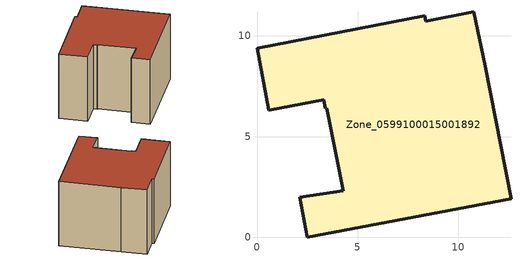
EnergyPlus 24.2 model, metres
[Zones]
Zone_0599100015001892
 floor ground (C_G): 2.49,0 2.11,1.99 4.28,2.32 3.46,6.42 3.39,6.41 3.31,6.84 0.59,6.31 0,9.39 8.33,11 8.38,10.74 10.77,11.21 11.34,8.5 12.61,1.91 z0.82
 wall outside (C_F): 0.59,6.31 3.31,6.84 3.39,6.41 3.46,6.42 4.28,2.32 2.11,1.99 2.49,0 12.61,1.91 11.34,8.5 10.77,11.21 8.38,10.74 8.33,11 0,9.39 0.59,6.31 z0.82:8.48
 roof outside (C_R): 3.46,6.42 4.28,2.32 2.11,1.99 2.49,0 12.61,1.91 11.34,8.5 10.77,11.21 8.38,10.74 8.33,11 0,9.39 0.59,6.31 3.31,6.84 3.39,6.41 z8.48
[BUILDING]
Pand.0599100015001892: North Axis=0; Terrain=City; Loads Convergence Tolerance Value=0.04; Temperature Convergence Tolerance Value=0.4; Solar Distribution=FullExterior; Maximum Number of Warmup Days=25; Minimum Number of Warmup Days=1
[Site:Location]
Rotterdam.The.Hague.AP_ZH_NLD Design_Conditions: Latitude=51.96; Longitude=4.45; Time Zone=1; Elevation=-4.5
[SITE:GROUNDTEMPERATURE:BUILDINGSURFACE]
18, 18, 18, 18, 18, 18, 18, 18, 18, 18, 18, 18
[MATERIAL] Thermal Absorptance=0.9; Solar Absorptance=0.7; Visible Absorptance=0.7
Name | Roughness | Thickness | Conductivity | Density | Specific Heat
G.TC.1965-1974 | MediumSmooth | 0.15 | 0.882353 | 540 | 1210
F.TC.1965-1974 | Rough | 0.3 | 0.697674 | 1920 | 840
R.TC.1965-1974 | MediumRough | 0.2 | 0.232558 | 1500 | 1000
[CONSTRUCTION]
C_G: G.TC.1965-1974
C_F: F.TC.1965-1974
C_R: R.TC.1965-1974
[ZONE]
Zone_0599100015001892: Type=1; Multiplier=1; Ceiling Height=Autocalculate; Volume=Autocalculate; Floor Area=autocalculate; Part of Total Floor Area=Yes
[ZONEINFILTRATION:DESIGNFLOWRATE]
Infil_Zone_0599100015001892: Zone or ZoneList or Space or SpaceList=Zone_0599100015001892; Schedule=AlwaysOn; Design Flow Rate Calculation Method=Flow/Area; Flow Rate per Floor Area=0.003; Constant Term Coefficient=1; Temperature Term Coefficient=0; Velocity Term Coefficient=0; Velocity Squared Term Coefficient=0
[HVACTEMPLATE:ZONE:IDEALLOADSAIRSYSTEM]
Zone_0599100015001892: Maximum Heating Supply Air Temperature=50; Minimum Cooling Supply Air Temperature=13; Maximum Heating Supply Air Humidity Ratio=0.0156; Minimum Cooling Supply Air Humidity Ratio=0.0077; Heating Limit=NoLimit; Cooling Limit=NoLimit; Dehumidification Control Type=ConstantSensibleHeatRatio; Cooling Sensible Heat Ratio=0.7; Dehumidification Setpoint=60; Humidification Control Type=None; Humidification Setpoint=30; Outdoor Air Method=None; Outdoor Air Flow Rate per Person=0.00944; Outdoor Air Flow Rate per Zone Floor Area=0; Outdoor Air Flow Rate per Zone=0; Demand Controlled Ventilation Type=None; Outdoor Air Economizer Type=NoEconomizer; Heat Recovery Type=None; Sensible Heat Recovery Effectiveness=0.7; Latent Heat Recovery Effectiveness=0.65
[ZONECONTROL:THERMOSTAT]
ThermostatControl_Zone_0599100015001892: Zone or ZoneList=Zone_0599100015001892; Control Type Schedule=DualSetpointControlType; Control 1=Thermostat_Zone_0599100015001892; Temperature Difference Between Cutout And Setpoint=0
[THERMOSTATSETPOINT:DUALSETPOINT]
Thermostat_Zone_0599100015001892: Heating Setpoint Temperature Schedule=HeatingSetpoint_Zone_0599100015001892; Cooling Setpoint Temperature Schedule=CoolingSetpoint_Zone_0599100015001892
[SCHEDULE:COMPACT]
HeatingSetpoint_Zone_0599100015001892: Through: 12/31, For: AllDays, Until: 24:00, 21
CoolingSetpoint_Zone_0599100015001892: Through: 12/31, For: AllDays, Until: 24:00, 24
DualSetpointControlType: Through: 12/31, For: AllDays, Until: 24:00, 4
AlwaysOn: Through: 12/31, For: AllDays, Until: 24:00, 1
